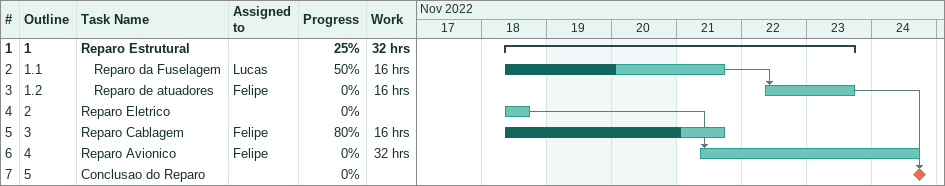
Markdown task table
| ID | WBS | Task | Start | Finish | Predecessors | Resources | % complete | Work (h) |
|---|---|---|---|---|---|---|---|---|
| 1 | 1 | **Reparo Estrutural** | 2022-11-18 | 2022-11-23 |  |  | 25 | 32 |
| 2 | 1.1 | Reparo da Fuselagem | 2022-11-18 | 2022-11-21 |  | Lucas | 50 | 16 |
| 3 | 1.2 | Reparo de atuadores | 2022-11-22 | 2022-11-23 | 2 | Felipe | 0 | 16 |
| 4 | 2 | Reparo Eletrico | 2022-11-18 | 2022-11-18 |  |  | 0 |  |
| 5 | 3 | Reparo Cablagem | 2022-11-18 | 2022-11-21 |  | Felipe | 80 | 16 |
| 6 | 4 | Reparo Avionico | 2022-11-21 | 2022-11-24 | 4 | Felipe | 0 | 32 |
| 7 | 5 | Conclusao do Reparo (milestone) | 2022-11-24 | 2022-11-24 | 3, 6 |  | 0 |  |
